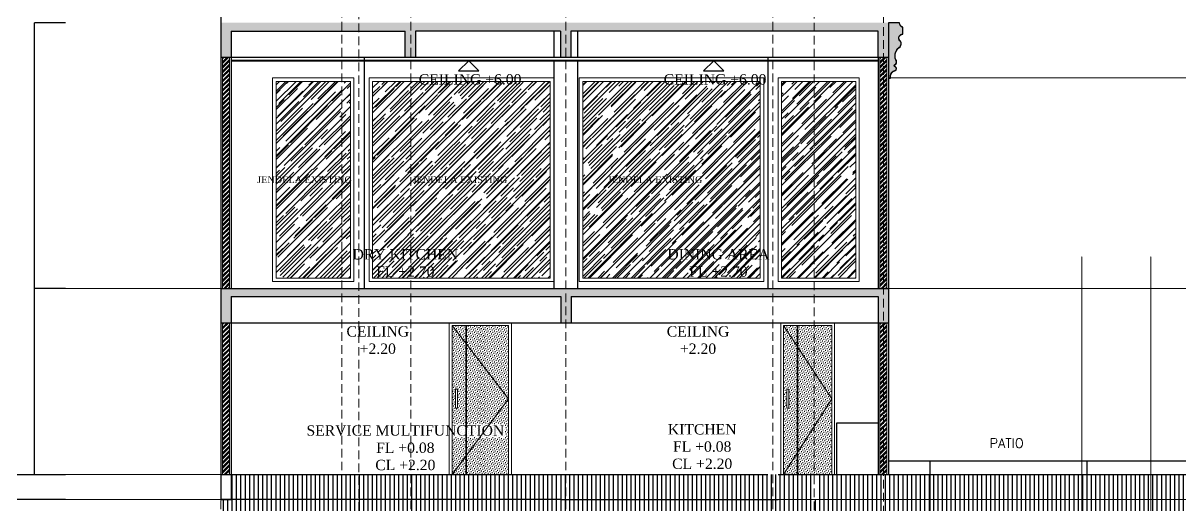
# Model space of a CAD drawing. Header units: millimetres. Extents: x -9564 to 494436, y -140371 to 4257.
# Drawn here: x 376231 to 392984, y -15362 to -8379 of the extents above; entities that cross this region are included whole.
import ezdxf
from ezdxf.enums import TextEntityAlignment as Align

# ---------------------------------------------------------------- set-up
doc = ezdxf.new("R2010")
doc.units = ezdxf.units.MM
doc.header["$MEASUREMENT"] = 0
doc.linetypes.add('HIDDEN2', pattern=[0.1875, 0.125, -0.0625])
doc.linetypes.add('SLD-Solid', pattern=[0])
doc.layers.get('DEFPOINTS').update_dxf_attribs({"lineweight": 18})
for name, color, linetype, lineweight in [('09-Arsiran', 8, 'Continuous', 5), ('8', 8, 'Continuous', 5), ('AS', 8, 'HIDDEN2', 5), ('DIM', 1, 'Continuous', 5), ('DOOR OPENING', 4, 'SLD-Solid', 5)]:
    doc.layers.add(name, color=color, linetype=linetype, lineweight=lineweight)
doc.layers.add('garis tipis', color=251, linetype='Continuous')
doc.layers.add('TEXT', color=4, linetype='Continuous')
doc.styles.add('HAND', font='ROMAND.SHX', dxfattribs={"width": 0.8, "height": 250})
doc.styles.get("Standard").update_dxf_attribs({"font": 'arial.ttf'})
doc.styles.add('style1', font='times.ttf', dxfattribs={"height": 0.15})
doc.styles.add('style2', font='times.ttf', dxfattribs={"height": 0.18})
doc.dimstyles.new('ISO-25', dxfattribs={"dimtxt": 0.18, "dimasz": 0.12, "dimexe": 0.1, "dimexo": 0.1, "dimgap": 0.0625, "dimtad": 1, "dimtoh": 1, "dimdec": 0, "dimlfac": 1000, "dimtxsty": 'style2', "dimblk": 'ARCHTICK', "dimcen": 0.15, "dimclrd": 1, "dimclre": 1, "dimclrt": 4, "dimadec": 0, "dimazin": 0, "dimtfac": 1, "dimtdec": 0, "dimtmove": 0, "dimatfit": 3, "dimldrblk": 'OBLIQUE', "dimfxl": 1, "dimarcsym": 0})
pattern_1 = [(95, (-203801.84, -168824.07), (28.0189248, 23.5106715), [3.8099993, -41.9099921]), (40, (-203801.84, -168824.07), (-32.0036846, 22.0353416), [3.0479994, -33.5281105]), (145.451445, (-203799.506, -168822.11), (-3.9847588, 45.5460119), [3.2380012, -35.6180422]), (91.1842, (-203809.025, -168816.886), (44.2820403, 32.3906765), [5.714999, -62.864988]), (141.635558, (-203805.335, -168814.186), (-1.4173232, 68.56534), [4.8570037, -53.4271116]), (36.184151, (-203809.025, -168816.886), (-1.417323, 68.56534), [4.5719926, -50.291937]), (66, (-203803.637, -168815.09), (35.9039891, 6.9790285), [3.8099993, -41.9099921]), (11, (-203803.637, -168815.09), (-17.307982, 34.788232), [3.0479994, -33.5279937]), (116.451445, (-203800.645, -168814.508), (18.5960069, 41.7672607), [3.2380012, -35.6179808]), (82.5, (-203801.841, -168824.07), (-11.52109165, 12.3946804), [0, -33.1215938, 0, -34.0359936, 0, -33.6549937]), (52.5, (-203801.841, -168824.07), (-4.7179446, 23.6173956), [0, -19.40559635, 0, -32.3595939, 0, -12.8269976]), (12.5, (-203809.851, -168832.08), (19.98556885, 18.36523566), [0, -12.6999976, 0, -39.62399255, 0, -52.5779901]), (2.5, (-203813.444, -168835.672), (17.3527776, 24.544474), [0, -16.5099969, 0, -26.314395, 0, -37.337993])]
pattern_2 = [(45, (-203801.84, -168824.07), (-11.225318, 33.6759541), [0, -31.749994])]
pattern_3 = [(45, (268832.39, -140582.31), (107.76305, 287.36814), [1904.9996, -254, 634.9999, -127]), (45, (268906.93, -140417.97), (-209.23993, 29.63484), [380.9999, -41.91, 761.99986, -95.25]), (45, (268800.96, -140461.075), (406.805526, 527.140935), [1015.9998, -177.79997, 507.9999, -126.99998])]

# ---------------------------------------------------------------- blocks, each defined once
blk = doc.blocks.new('_ArchTick')
at = {"color": 0, "linetype": 'ByBlock', "const_width": 0.15}
blk.add_lwpolyline([(-0.5, -0.5), (0.5, 0.5)], dxfattribs=at)
blk = doc.blocks.new('*D912')
at = {"color": 1, "lineweight": -2, "transparency": 16777216}
for p, q in [((376843, -14924), (375862, -14924)), ((375862, -15284), (375862, -14924)), ((376843, -15284), (375862, -15284))]:
    blk.add_line(p, q, dxfattribs=at)
at = {"layer": 'DEFPOINTS', "color": 0, "transparency": 16777216}
for p in [(375862, -14924), (376843, -14924), (376843, -15284)]:
    blk.add_point(p, dxfattribs=at)
at = {"color": 1, "lineweight": -2, "transparency": 16777216, "xscale": 0.12, "yscale": 0.12, "zscale": 0.12}
for p, rotation in [((375862, -14924), 90), ((375862, -15284), 270)]:
    blk.add_blockref('_ArchTick', p, dxfattribs=dict(at, rotation=rotation))
at = {"color": 4, "transparency": 16777216, "insert": (375862, -15104), "char_height": 0.18, "attachment_point": 5, "rotation": 90, "style": 'style2'}
blk.add_mtext('360000', dxfattribs=at)
blk = doc.blocks.new('_Oblique')
at = {"color": 0, "linetype": 'ByBlock', "lineweight": -2}
blk.add_line((-0.5, -0.5), (0.5, 0.5), dxfattribs=at)
blk = doc.blocks.new('*D777')
at = {"color": 1, "lineweight": -2, "transparency": 16777216}
for p, q in [((376843, -12224), (376397, -12224)), ((376397, -14924), (376397, -12224)), ((376843, -14924), (376397, -14924))]:
    blk.add_line(p, q, dxfattribs=at)
at = {"layer": 'DEFPOINTS', "color": 0, "transparency": 16777216}
for p in [(376397, -12224), (376843, -12224), (376843, -14924)]:
    blk.add_point(p, dxfattribs=at)
at = {"color": 1, "lineweight": -2, "transparency": 16777216, "xscale": 0.12, "yscale": 0.12, "zscale": 0.12}
for p, rotation in [((376397, -12224), 90), ((376397, -14924), 270)]:
    blk.add_blockref('_ArchTick', p, dxfattribs=dict(at, rotation=rotation))
at = {"color": 4, "transparency": 16777216, "insert": (376397, -13574), "char_height": 0.18, "attachment_point": 5, "rotation": 90, "style": 'style2'}
blk.add_mtext('2699999', dxfattribs=at)
blk = doc.blocks.new('*D913')
at = {"color": 1, "lineweight": -2, "transparency": 16777216}
for p, q in [((376843, -8374), (376397, -8374)), ((376397, -12224), (376397, -8374)), ((376843, -12224), (376397, -12224))]:
    blk.add_line(p, q, dxfattribs=at)
at = {"layer": 'DEFPOINTS', "color": 0, "transparency": 16777216}
for p in [(376397, -8374), (376843, -8374), (376843, -12224)]:
    blk.add_point(p, dxfattribs=at)
at = {"color": 1, "lineweight": -2, "transparency": 16777216, "xscale": 0.12, "yscale": 0.12, "zscale": 0.12}
for p, rotation in [((376397, -8374), 90), ((376397, -12224), 270)]:
    blk.add_blockref('_ArchTick', p, dxfattribs=dict(at, rotation=rotation))
at = {"color": 4, "transparency": 16777216, "insert": (376397, -10299), "char_height": 0.18, "attachment_point": 5, "rotation": 90, "style": 'style2'}
blk.add_mtext('3849999', dxfattribs=at)
blk = doc.blocks.new('*D779')
at = {"color": 1, "lineweight": -2, "transparency": 16777216}
for p, q in [((376397, -1074), (375862, -1074)), ((375862, -1074), (375862, -14924)), ((376397, -14924), (375862, -14924))]:
    blk.add_line(p, q, dxfattribs=at)
at = {"layer": 'DEFPOINTS', "color": 0, "transparency": 16777216}
for p in [(376397, -1074), (375862, -14924), (376397, -14924)]:
    blk.add_point(p, dxfattribs=at)
at = {"color": 1, "lineweight": -2, "transparency": 16777216, "xscale": 0.12, "yscale": 0.12, "zscale": 0.12}
for p, rotation in [((375862, -1074), 90), ((375862, -14924), 270)]:
    blk.add_blockref('_ArchTick', p, dxfattribs=dict(at, rotation=rotation))
at = {"color": 4, "transparency": 16777216, "insert": (375862, -7999), "char_height": 0.18, "attachment_point": 5, "rotation": 90, "style": 'style2'}
blk.add_mtext('13849997', dxfattribs=at)
blk = doc.blocks.new('aspot')
at = {"layer": '09-Arsiran'}
for p, q in [((110.262, 123.544), (110.262, 123.388)), ((112.012, 123.544), (112.012, 123.388)), ((113.012, 123.544), (113.012, 123.388)), ((115.26, 123.544), (115.26, 123.388)), ((118.257, 123.544), (118.257, 123.388)), ((119.857, 123.544), (119.857, 123.388)), ((109.873, 123.154), (110.029, 123.154)), ((110.496, 123.154), (110.652, 123.154)), ((111.623, 123.154), (111.779, 123.154)), ((112.246, 123.154), (112.402, 123.154)), ((112.623, 123.154), (112.779, 123.154)), ((113.246, 123.154), (113.402, 123.154)), ((114.871, 123.154), (115.026, 123.154)), ((115.493, 123.154), (115.649, 123.154)), ((117.868, 123.154), (118.024, 123.154)), ((119.468, 123.154), (119.624, 123.154)), ((118.857, 123.077), (118.857, 122.921)), ((110.274, 122.921), (110.274, 122.765)), ((112.024, 122.921), (112.024, 122.765)), ((112.512, 122.869), (112.512, 122.714)), ((113.024, 122.921), (113.024, 122.765)), ((115.271, 122.921), (115.271, 122.765)), ((118.269, 122.921), (118.269, 122.765)), ((119.869, 122.921), (119.869, 122.765)), ((118.468, 122.688), (118.624, 122.688)), ((118.491, 122.688), (118.647, 122.688)), ((119.091, 122.688), (119.247, 122.688)), ((112.123, 122.48), (112.279, 122.48)), ((112.746, 122.48), (112.902, 122.48)), ((118.869, 122.454), (118.869, 122.299)), ((112.524, 122.247), (112.524, 122.091))]:
    blk.add_line(p, q, dxfattribs=at)
for centre in [(110.262, 123.154), (112.012, 123.154), (113.012, 123.154), (115.26, 123.154), (118.257, 123.154), (119.857, 123.154), (118.857, 122.688), (112.512, 122.48)]:
    blk.add_circle(centre, 0.311, dxfattribs=at)
at = {"layer": 'AS'}
for p, q in [((110.262, 123.466), (110.262, 140.622)), ((112.012, 123.466), (112.012, 140.622)), ((112.262, 123.628), (112.262, 140.622)), ((113.012, 123.466), (113.012, 140.622)), ((115.26, 123.466), (115.26, 140.622)), ((118.257, 123.466), (118.257, 140.622)), ((118.857, 123.077), (118.857, 140.622)), ((119.857, 123.388), (119.857, 140.622)), ((112.262, 123.628), (112.512, 123.342)), ((112.512, 122.869), (112.512, 123.342))]:
    blk.add_line(p, q, dxfattribs=at)
at = {"layer": '09-Arsiran', "color": 2, "char_height": 0.228, "attachment_point": 1}
for s, insert in [('A', (110.16, 123.282)), ('B', (111.95, 123.277)), ('2', (112.95, 123.282)), ('D', (115.198, 123.282)), ('E', (118.195, 123.282)), ('G', (119.76, 123.282)), ('F', (118.795, 122.815)), ('C', (112.45, 122.607))]:
    blk.add_mtext_dynamic_manual_height_columns(s, width=0.05426, gutter_width=1.14, heights=[0], dxfattribs=dict(at, insert=insert))
blk = doc.blocks.new('lis 3')
at = {"true_color": 0x636466}
h = blk.add_hatch(color=251, dxfattribs=at)
h.dxf.hatch_style = 1
h.paths.add_polyline_path([(93.26, 135.846), (93.26, 135.946, -0.319918), (93.212, 136.009), (93.053, 136.009), (93.053, 135.209), (93.079, 135.209), (93.079, 135.238, -0.36498), (93.146, 135.317, 0.74874), (93.148, 135.373, -0.70461), (93.147, 135.407, 0.42104), (93.166, 135.463, -0.123299), (93.147, 135.51, -0.24485), (93.22, 135.667, 0.438632), (93.216, 135.752, -0.621787)])
blk.add_lwpolyline([(93.053, 135.209), (93.079, 135.209), (93.079, 135.238, -0.36498), (93.146, 135.317, 0.741922), (93.149, 135.373, -0.66528), (93.145, 135.406, 0.438756), (93.166, 135.463, -0.123299), (93.147, 135.51, -0.24485), (93.22, 135.667, 0.438632), (93.216, 135.752, -0.621787), (93.26, 135.846), (93.26, 135.946, -0.319918), (93.212, 136.009), (93.053, 136.009)], format="xyb", close=True)

msp = doc.modelspace()

# ---------------------------------------------------------------- hatches: boundary and pattern name
h = msp.add_hatch()
h.set_pattern_fill('ANSI32', color=8, scale=4.999999)
h.set_pattern_definition([(45, (-203801.84, -168824.07), (-33.675954, 33.675954), []), (45, (-203779.39, -168824.07), (-33.675954, 33.675954), [])])
h.paths.add_polyline_path([(379219.761, -8873.5388), (379119.761, -8873.5388), (379119.761, -12223.5382), (379219.761, -12223.5382)])
h = msp.add_hatch()
h.set_pattern_fill('ANSI32', color=8, scale=4.999999)
h.set_pattern_definition([(45, (-194281.84, -168824.07), (-33.675954, 33.675954), []), (45, (-194259.39, -168824.07), (-33.675954, 33.675954), [])])
h.paths.add_polyline_path([(388739.761, -8873.5388), (388639.761, -8873.5388), (388639.761, -12223.5382), (388739.761, -12223.5382)])
h = msp.add_hatch()
h.set_pattern_fill('AR-RROOF', color=8, scale=4.999999, angle=45)
h.set_pattern_definition(pattern_3)
h.paths.add_polyline_path([(381292.2624, -9223.5388), (381292.2624, -12073.5382), (383864.7619, -12073.5382), (383864.7619, -9223.5388)])
h.paths.add_polyline_path([(379894.7609, -12073.5382), (380969.7625, -12073.5382), (380969.7625, -9223.5388), (379894.7609, -9223.5388)])
h = msp.add_hatch()
h.set_pattern_fill('AR-RROOF', color=8, scale=4.999999, angle=45)
h.set_pattern_definition(pattern_3)
h.paths.add_polyline_path([(386907.2614, -9223.5388), (384334.7618, -9223.5388), (384334.7618, -12073.5382), (386907.2614, -12073.5382)])
h = msp.add_hatch()
h.set_pattern_fill('AR-RROOF', color=8, scale=4.999999, angle=45)
h.set_pattern_definition(pattern_3)
h.paths.add_polyline_path([(387689.7611, -12073.5382), (388289.7629, -12073.5382), (388289.7629, -9223.5388), (387689.7611, -9223.5388)])
h.paths.add_polyline_path([(387689.7611, -9223.5388), (387214.7613, -9223.5388), (387214.7613, -12073.5382), (387689.7611, -12073.5382)])
at = {"true_color": 0x636466}
h = msp.add_hatch(color=251, dxfattribs=at)
h.dxf.hatch_style = 1
h.paths.add_polyline_path([(380844.7607, -12223.5382), (379094.761, -12223.5382), (379094.761, -12723.5381), (379244.761, -12723.5381), (379244.761, -12343.5382), (380844.7607, -12343.5382)])
h = msp.add_hatch()
h.set_pattern_fill('ANSI32', color=8, scale=4.999999)
h.set_pattern_definition([(45, (-203801.84, -172674.07), (-33.675954, 33.675954), []), (45, (-203779.39, -172674.07), (-33.675954, 33.675954), [])])
h.paths.add_polyline_path([(379219.761, -12723.5381), (379119.761, -12723.5381), (379119.761, -14923.5377), (379219.761, -14923.5377)])
h = msp.add_hatch()
h.set_pattern_fill('ANSI32', color=8, scale=4.999999)
h.set_pattern_definition([(45, (-194281.84, -172674.07), (-33.675954, 33.675954), []), (45, (-194259.39, -172674.07), (-33.675954, 33.675954), [])])
h.paths.add_polyline_path([(388639.761, -14923.5377), (388739.761, -14923.5377), (388739.761, -12723.5381), (388639.761, -12723.5381)])
h = msp.add_hatch()
h.set_pattern_fill('DOTS', color=8, scale=19.999996, angle=45)
h.set_pattern_definition(pattern_2)
h.paths.add_polyline_path([(382652.2622, -14641.8304), (382652.2622, -14923.5377), (383262.2621, -14923.5377), (383262.2621, -13823.5379)])
h.paths.add_polyline_path([(382642.2622, -13022.0746), (382442.2622, -12763.5381), (382442.2622, -14923.5377), (382642.2622, -14655.2451)])
h.paths.add_polyline_path([(382522.2622, -13961.0379), (382492.2622, -13961.0379), (382492.2622, -13686.0379), (382522.2622, -13686.0379)], flags=16)
h.paths.add_polyline_path([(382642.2622, -14655.2451), (382442.2622, -14923.5377), (382642.2622, -14923.5377)], flags=17)
h.paths.add_polyline_path([(382652.2622, -14641.8304), (383262.2621, -13823.5379), (382652.2622, -13035.0015)])
h.paths.add_polyline_path([(383262.2621, -12763.5381), (382652.2622, -12763.5381), (382652.2622, -13035.0015), (383262.2621, -13823.5379)])
h.paths.add_polyline_path([(382642.2622, -12763.5381), (382442.2622, -12763.5381), (382642.2622, -13022.0746)], flags=17)
h = msp.add_hatch()
h.set_pattern_fill('DOTS', color=8, scale=19.999996, angle=45)
h.set_pattern_definition(pattern_2)
h.paths.add_polyline_path([(387452.2614, -14641.8304), (387452.2614, -14923.5377), (387942.2608, -14923.5377), (387942.2608, -13823.5379)])
h.paths.add_polyline_path([(387442.2614, -13022.0746), (387242.2615, -12763.5381), (387242.2615, -14923.5377), (387442.2614, -14655.2451)])
h.paths.add_polyline_path([(387322.2614, -13961.0379), (387292.2614, -13961.0379), (387292.2614, -13686.0379), (387322.2614, -13686.0379)], flags=16)
h.paths.add_polyline_path([(387442.2614, -14655.2451), (387242.2615, -14923.5377), (387442.2614, -14923.5377)], flags=17)
h.paths.add_polyline_path([(387452.2614, -14641.8304), (387942.0844, -13823.2708), (387452.2614, -13035.0015)])
h.paths.add_polyline_path([(387942.2608, -12763.5381), (387452.2614, -12763.5381), (387452.2614, -13035.0015), (387942.2608, -13823.5379)])
h.paths.add_polyline_path([(387442.2614, -12763.5381), (387242.2615, -12763.5381), (387442.2614, -13022.0746)], flags=17)
h = msp.add_hatch()
h.set_pattern_fill('ANSI31', color=8, scale=19.999996, angle=45)
h.set_pattern_definition([(90, (268832.39, -140582.31), (-63.499988, 0), [])])
h.paths.add_polyline_path([(384092.2617, -15283.5376), (387164.7611, -15283.5376), (387164.7611, -14923.5377), (381844.7605, -14923.5377), (381844.7605, -15483.5376), (384092.2617, -15483.5376)])
h.paths.add_polyline_path([(381844.7605, -14923.5377), (381094.7607, -14923.5377), (381094.7607, -15483.5376), (381844.7605, -15483.5376)])
h.paths.add_polyline_path([(381094.7607, -14923.5377), (380844.7607, -14923.5377), (380844.7607, -15483.5376), (381094.7607, -15483.5376)])
h.paths.add_polyline_path([(380844.7607, -14923.5377), (379244.761, -14923.5377), (379244.761, -15283.5376), (379094.761, -15283.5376), (379094.761, -15483.5376), (380844.7607, -15483.5376)])
h.paths.add_polyline_path([(387014.7614, -15283.5376), (384092.2617, -15283.5376), (384092.2617, -15483.5376), (387014.7614, -15483.5376)])
h.paths.add_polyline_path([(387689.7611, -14923.5377), (387164.7614, -14923.5377), (387164.7614, -15483.5376), (387689.7611, -15483.5376)])
h.paths.add_polyline_path([(387164.7614, -15283.5376), (387089.7612, -15283.5376), (387089.7612, -15483.5376), (387164.7614, -15483.5376)])
h.paths.add_polyline_path([(387089.7612, -15283.5376), (387014.7614, -15283.5376), (387014.7614, -15483.5376), (387089.7612, -15483.5376)])
h.paths.add_polyline_path([(387764.761, -14923.5377), (387764.761, -15283.5376), (387689.7611, -15283.5376), (387689.7611, -15483.5376), (396739.7595, -15483.5376), (396739.7595, -14923.5377)])
at = {"layer": 'DIM', "true_color": 0x636466}
h = msp.add_hatch(dxfattribs=at)
h.set_pattern_fill('AR-CONC', color=251, scale=0.2, angle=45)
h.set_pattern_definition(pattern_1)
h.paths.add_polyline_path([(388764.761, -8373.5389), (388689.761, -8373.5389), (388689.761, -8873.5388), (388764.761, -8873.5388)])
h.paths.add_polyline_path([(388689.761, -8373.5389), (387689.7611, -8373.5389), (387689.7611, -8493.5389), (388614.761, -8493.5389), (388614.761, -8873.5388), (388689.761, -8873.5388)])
h.paths.add_polyline_path([(387689.7611, -8373.5389), (387089.7612, -8373.5389), (387089.7612, -8493.5389), (387689.7611, -8493.5389)])
h.paths.add_polyline_path([(387089.7612, -8373.5389), (384092.2617, -8373.5389), (384092.2617, -8873.5388), (384164.7618, -8873.5388), (384164.7618, -8493.5389), (387089.7612, -8493.5389)])
h.paths.add_polyline_path([(384092.2617, -8373.5389), (379094.761, -8373.5389), (379094.761, -8873.5388), (379244.761, -8873.5388), (379244.761, -8493.5389), (381764.7624, -8493.5389), (381764.7624, -8873.5388), (381914.7624, -8873.5388), (381914.7624, -8493.5389), (384014.7619, -8493.5389), (384014.7619, -8873.5388), (384092.2617, -8873.5388)])
h = msp.add_hatch(dxfattribs=at)
h.set_pattern_fill('AR-CONC', color=251, scale=0.2, angle=45)
h.set_pattern_definition(pattern_1)
h.paths.add_polyline_path([(387689.7611, -12223.5382), (387689.7611, -12343.5382), (388614.761, -12343.5382), (388614.761, -12723.5381), (388689.761, -12723.5381), (388689.761, -12223.5382)])
h.paths.add_polyline_path([(388689.761, -12723.5381), (388764.761, -12723.5381), (388764.761, -12223.5382), (388689.761, -12223.5382)])
h.paths.add_polyline_path([(387089.7612, -12223.5382), (387089.7612, -12343.5382), (387689.7611, -12343.5382), (387689.7611, -12223.5382)])
h.paths.add_polyline_path([(384314.7619, -12223.5382), (384092.2617, -12223.5382), (384092.2617, -12723.5381), (384167.2617, -12723.5381), (384167.2617, -12343.5382), (387089.7612, -12343.5382), (387089.7612, -12223.5382)])
h.paths.add_polyline_path([(384017.2618, -12343.5382), (384017.2618, -12723.5381), (384092.2617, -12723.5381), (384092.2617, -12223.5382), (381844.7605, -12223.5382), (381844.7605, -12343.5382)])
h.paths.add_polyline_path([(381844.7605, -12343.5382), (381844.7605, -12223.5382), (381094.7607, -12223.5382), (381094.7607, -12343.5382)])
h.paths.add_polyline_path([(380844.7607, -12223.5382), (380844.7607, -12343.5382), (381094.7607, -12343.5382), (381094.7607, -12223.5382)])

# ---------------------------------------------------------------- linework, layer by layer
for p, q in [((379094.761, -1073.5403), (379094.761, -15283.5376)), ((379244.761, -8493.5389), (379244.761, -12223.5382)), ((379244.761, -8493.5389), (381764.7624, -8493.5389)), ((384014.7619, -8493.5389), (381914.7624, -8493.5389)), ((383919.7621, -8873.5388), (383919.7621, -8493.5389)), ((384014.7619, -8493.5389), (384014.7619, -8873.5388)), ((388614.761, -8493.5389), (384164.7618, -8493.5389)), ((384164.7618, -8493.5389), (384164.7618, -8873.5388)), ((384264.762, -8873.5388), (384264.762, -8493.5389)), ((379094.761, -8873.5388), (388764.761, -8873.5388)), ((381169.7624, -8873.5388), (381169.7624, -12223.5382)), ((387014.7611, -8873.5388), (387014.7611, -12223.5382)), ((388614.761, -8873.5388), (388614.761, -12223.5382)), ((379244.761, -8923.5388), (388614.761, -8923.5388)), ((383919.7621, -12223.5382), (383919.7621, -8923.5388)), ((384264.762, -12223.5382), (384264.762, -8923.5388)), ((388764.761, -9178.5388), (388764.761, -14923.5377)), ((379094.761, -12223.5382), (388764.761, -12223.5382)), ((379244.761, -12343.5382), (379244.761, -15283.5376)), ((379244.761, -12343.5382), (384017.2618, -12343.5382)), ((384017.2618, -12343.5382), (384017.2618, -12723.5381)), ((384167.2617, -12343.5382), (388614.761, -12343.5382)), ((384167.2617, -12343.5382), (384167.2617, -12723.5381)), ((388614.761, -12343.5382), (388614.761, -14923.5377)), ((379094.761, -12723.5381), (384167.2617, -12723.5381)), ((379094.761, -12723.5381), (388764.761, -12723.5381)), ((388014.7612, -14923.5377), (388014.7612, -14173.5378)), ((388014.7612, -14173.5378), (388614.761, -14173.5378)), ((388764.761, -14723.5377), (396739.7595, -14723.5377)), ((389364.7609, -14723.5377), (389364.7609, -15483.5376)), ((391634.7605, -14723.5377), (391634.7605, -15483.5376)), ((379094.761, -14923.5377), (387014.7611, -14923.5377)), ((387164.7611, -14923.5377), (392439.761, -14923.5377)), ((392439.761, -14923.5377), (397214.0459, -14923.5377)), ((379094.761, -15283.5376), (379244.761, -15283.5376)), ((384017.2618, -15283.5376), (379094.761, -15283.5376)), ((384017.2618, -15283.5376), (387164.7611, -15283.5376))]:
    msp.add_line(p, q)
for points in [[(381764.7624, -8873.5388), (381764.7624, -8493.5389)], [(381914.7624, -8493.5389), (381914.7624, -8873.5388)], [(388614.761, -8873.5388), (388614.761, -8493.5389)], [(388764.761, -8378.5389), (388764.761, -8873.5388)], [(382683.8466, -8923.5388), (382535.8522, -9071.5332), (382831.8411, -9071.5332), (382683.8466, -8923.5388)], [(386231.9314, -8923.5388), (386083.9369, -9071.5332), (386379.9258, -9071.5332), (386231.9314, -8923.5388)]]:
    msp.add_lwpolyline(points)
msp.add_lwpolyline([(388764.761, -9178.5388), (388791.0035, -9178.5388), (388791.0035, -9149.3299, -0.3649802613), (388857.5652, -9070.2914, 0.7419223053), (388860.2164, -9014.4538, -0.6652802154), (388856.7261, -8981.4726, 0.4387564717), (388877.1508, -8923.8701, -0.1232988423), (388858.2164, -8877.0566, -0.2448504759), (388931.9474, -8720.5316, 0.4386320969), (388927.2141, -8635.1931, -0.6217871936), (388971.136, -8541.0389), (388971.136, -8441.0389, -0.3199175428), (388923.511, -8378.5389)], format="xyb")
at = {"layer": '8'}
for p, q in [((379119.761, -8873.5388), (379119.761, -12223.5382)), ((379219.761, -8873.5388), (379219.761, -12223.5382)), ((388639.761, -8873.5388), (388639.761, -12223.5382)), ((388739.761, -8873.5388), (388739.761, -12223.5382)), ((379119.761, -12723.5381), (379119.761, -14923.5377)), ((379219.761, -12723.5381), (379219.761, -14923.5377)), ((388639.761, -12723.5381), (388639.761, -14923.5377)), ((388739.761, -12723.5381), (388739.761, -14923.5377))]:
    msp.add_line(p, q, dxfattribs=at)
at = {"layer": 'AS'}
for p, q in [((388791.0035, -9173.5388), (396739.7595, -9173.5388)), ((391564.7594, -11763.5753), (391564.7594, -17365.643)), ((392564.7592, -11763.5753), (392564.7592, -18148.6208)), ((379094.761, -12223.5382), (376843.4405, -12223.5382)), ((384314.7619, -12223.5382), (396739.7595, -12223.5382)), ((379094.761, -14923.5377), (376843.4405, -14923.5377)), ((384017.2618, -15283.5376), (376843.4405, -15283.5376)), ((397801.1786, -15283.5376), (376843.4405, -15283.5376))]:
    msp.add_line(p, q, dxfattribs=at)
at = {"layer": 'DOOR OPENING', "linetype": 'Continuous', "transparency": 33554687}
for p, q in [((383302.262, -12723.5381), (382402.2622, -12723.5381)), ((382402.2622, -14923.5377), (382402.2622, -12723.5381)), ((383302.262, -12723.5381), (383302.262, -14923.5377)), ((387982.2608, -12723.5381), (387202.2615, -12723.5381)), ((387202.2615, -14923.5377), (387202.2615, -12723.5381)), ((387982.2608, -12723.5381), (387982.2608, -14923.5377)), ((382442.2622, -12763.5381), (382442.2622, -14923.5377)), ((383262.2621, -12763.5381), (382442.2622, -12763.5381)), ((382642.2622, -12763.5381), (382642.2622, -14923.5377)), ((382652.2622, -12763.5381), (382652.2622, -14923.5377)), ((383262.2621, -14923.5377), (383262.2621, -12763.5381)), ((387242.2615, -12763.5381), (387242.2615, -14923.5377)), ((387942.2608, -12763.5381), (387242.2615, -12763.5381)), ((387442.2614, -12763.5381), (387442.2614, -14923.5377)), ((387452.2614, -12763.5381), (387452.2614, -14923.5377)), ((387942.2608, -14923.5377), (387942.2608, -12763.5381)), ((382492.2622, -13961.0379), (382492.2622, -13686.0379)), ((382492.2622, -13686.0379), (382522.2622, -13686.0379)), ((382522.2622, -13686.0379), (382522.2622, -13961.0379)), ((387292.2614, -13961.0379), (387292.2614, -13686.0379)), ((387292.2614, -13686.0379), (387322.2614, -13686.0379)), ((387322.2614, -13686.0379), (387322.2614, -13961.0379)), ((382492.2622, -13961.0379), (382522.2622, -13961.0379)), ((387292.2614, -13961.0379), (387322.2614, -13961.0379)), ((382402.2622, -14923.5377), (383302.262, -14923.5377)), ((387202.2615, -14923.5377), (387982.2608, -14923.5377))]:
    msp.add_line(p, q, dxfattribs=at)
for points in [[(379844.7609, -9173.5388), (381019.7625, -9173.5388), (381019.7625, -12123.5382), (379844.7609, -12123.5382)], [(381242.2624, -9173.5388), (383914.7619, -9173.5388), (383914.7619, -12123.5382), (381242.2624, -12123.5382)], [(384284.7619, -9173.5388), (386957.2614, -9173.5388), (386957.2614, -12123.5382), (384284.7619, -12123.5382)], [(387164.7613, -9173.5388), (388339.7629, -9173.5388), (388339.7629, -12123.5382), (387164.7613, -12123.5382)], [(379894.7609, -9223.5388), (380969.7625, -9223.5388), (380969.7625, -12073.5382), (379894.7609, -12073.5382)], [(381292.2624, -9223.5388), (383864.7619, -9223.5388), (383864.7619, -12073.5382), (381292.2624, -12073.5382)], [(384334.7618, -9223.5388), (386907.2614, -9223.5388), (386907.2614, -12073.5382), (384334.7618, -12073.5382)], [(387214.7613, -9223.5388), (388289.7629, -9223.5388), (388289.7629, -12073.5382), (387214.7613, -12073.5382)]]:
    msp.add_lwpolyline(points, close=True, dxfattribs=at)
for points in [[(382442.2622, -12763.5381), (383262.2621, -13823.5379), (382442.2622, -14923.5377)], [(387242.2615, -12763.5381), (387942.2608, -13823.5379), (387242.2615, -14923.5377)]]:
    msp.add_lwpolyline(points, dxfattribs=at)
at = {"layer": 'garis tipis'}
msp.add_line((379244.761, -8913.5388), (388614.761, -8913.5388), dxfattribs=at)

# ---------------------------------------------------------------- block references
at = {"xscale": 999.9998119083025, "yscale": 999.9998119083025, "zscale": 999.9998119083025}
for name, p in [('aspot', (268832.3925, -142076.5502)), ('lis 3', (295711.6025, -144382.308))]:
    msp.add_blockref(name, p, dxfattribs=at)

# ---------------------------------------------------------------- texts
at = {"color": 4, "style": 'HAND'}
msp.add_attdef('PATIO', text='%%UDENAH LANTAI DASAR', height=134.999975, rotation=0.00000365, dxfattribs=at).set_placement((390475.5325, -14467.9405), align=Align.MIDDLE)
at = {"layer": 'TEXT', "attachment_point": 5, "style": 'style1'}
for s, insert, char_height, width in [('CEILING +6.00', (382704.5784, -9195.4866), 149.999972, 3201.420249), ('CEILING +6.00', (386252.6632, -9195.4866), 149.999972, 3201.420249), ('\\A1;JENDELA EXISTING', (380305.6108, -10648.2193), 98.210155, 2096.080259), ('\\A1;JENDELA EXISTING', (382557.926, -10648.2193), 98.210155, 2096.080259), ('\\A1;JENDELA EXISTING', (385383.0826, -10648.2193), 98.210155, 2096.080259), ('\\A1;DRY KITCHEN\\PFL +2.70', (381766.3743, -11856.4575), 149.999972, 3201.420249), ('\\A1;DINING AREA\\PFL +2.70', (386300.1653, -11856.4575), 149.999972, 3201.420249), ('CEILING\\P+2.20', (381367.1853, -12974.7069), 149.99997, 3201.420249), ('CEILING\\P+2.20', (386005.871, -12974.7069), 149.99997, 3201.420249), ('\\A1;SERVICE MULTIFUNCTION\\PFL +0.08\\PCL +2.20', (381766.3743, -14535.3071), 149.999972, 3201.420249)]:
    msp.add_mtext(s, dxfattribs=dict(at, insert=insert, char_height=char_height, width=width))
at = {"layer": 'TEXT', "insert": (386065.8264, -14517.6857), "char_height": 149.999972, "attachment_point": 5, "style": 'style1'}
msp.add_mtext('\\A1;KITCHEN\\PFL +0.08\\PCL +2.20', dxfattribs=at)

# ---------------------------------------------------------------- dimensions: what is measured, and where the dimension line sits
for base, p1, p2, picture, middle in [((375862.2757, -14923.5377), (376397.37, -1073.5403), (376397.37, -14923.5377), '*D779', (375862.1214, -7998.539)), ((376397.37, -8373.5389), (376843.4405, -12223.5382), (376843.4405, -8373.5389), '*D913', (376397.2157, -10298.5386)), ((376397.37003, -12223.5382), (376843.44047, -14923.53769), (376843.44047, -12223.5382), '*D777', (376397.21572, -13573.53795))]:
    dim = msp.add_linear_dim(base=base, p1=p1, p2=p2, angle=90, dimstyle='ISO-25')
    dim.commit()
    dim.dimension.update_dxf_attribs({"geometry": picture, "text_midpoint": middle})
dim = msp.add_linear_dim(base=(375862.2757, -14923.5377), p1=(376843.4405, -15283.5376), p2=(376843.4405, -14923.5377), angle=90, dimstyle='ISO-25')
dim.commit()
dim.dimension.update_dxf_attribs({"geometry": '*D912', "text_midpoint": (375862.2757, -15103.5377), "dimtype": 160})

doc.saveas('drawing.dxf')
